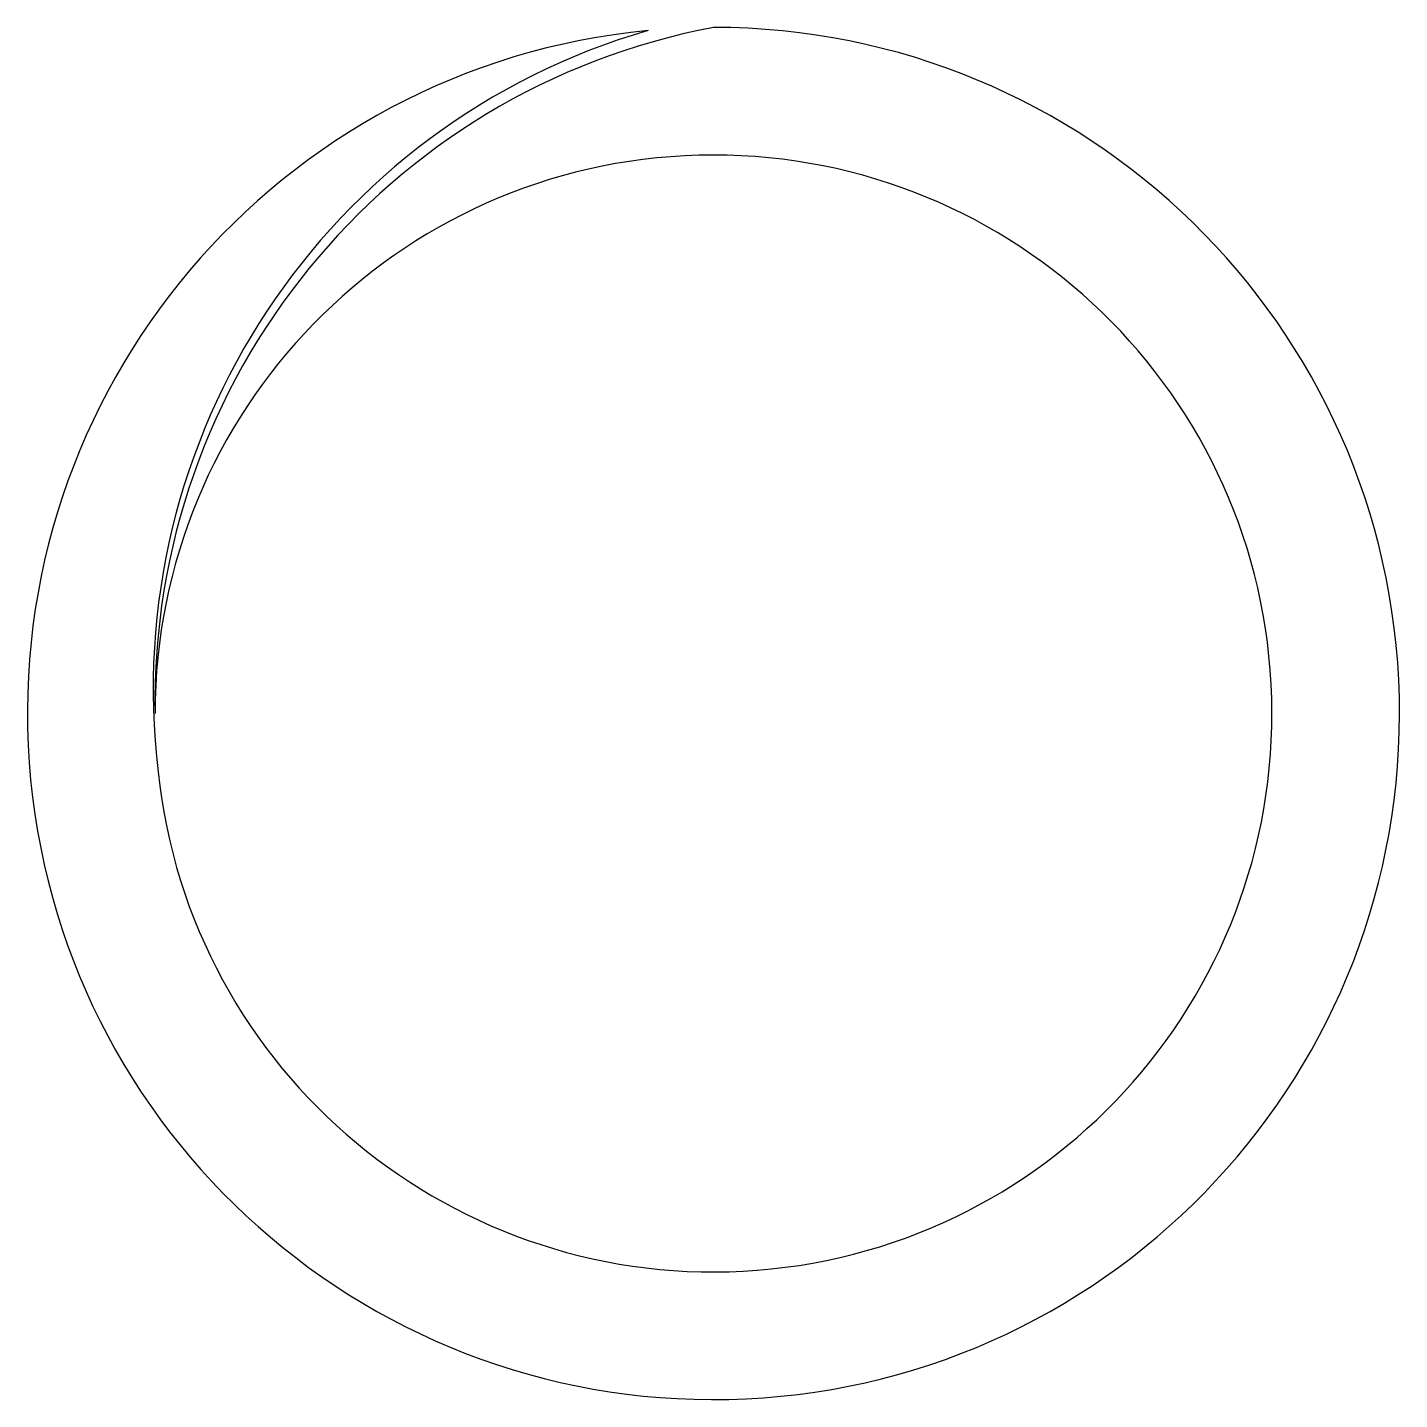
# Model space of a CAD drawing. Header units: millimetres. Extents: x -10.8 to 10.8, y -10.8 to 10.8.
import ezdxf

# ---------------------------------------------------------------- set-up
doc = ezdxf.new("R2010")
doc.units = ezdxf.units.MM

msp = doc.modelspace()

# ---------------------------------------------------------------- linework, layer by layer
at = {"color": 7, "linetype": 'Continuous', "lineweight": 25}
for centre, radius, start, end in [((0, 0), 10.75, 95.4663, 90), ((1.97, 0.377), 10.75, 106.1724, 186.8871), ((1.998, 0.187), 10.75, 100.7133, 180.9987), ((0, 0), 8.75, 185.9864, 180)]:
    msp.add_arc(centre, radius, start, end, dxfattribs=at)

doc.saveas('drawing.dxf')
